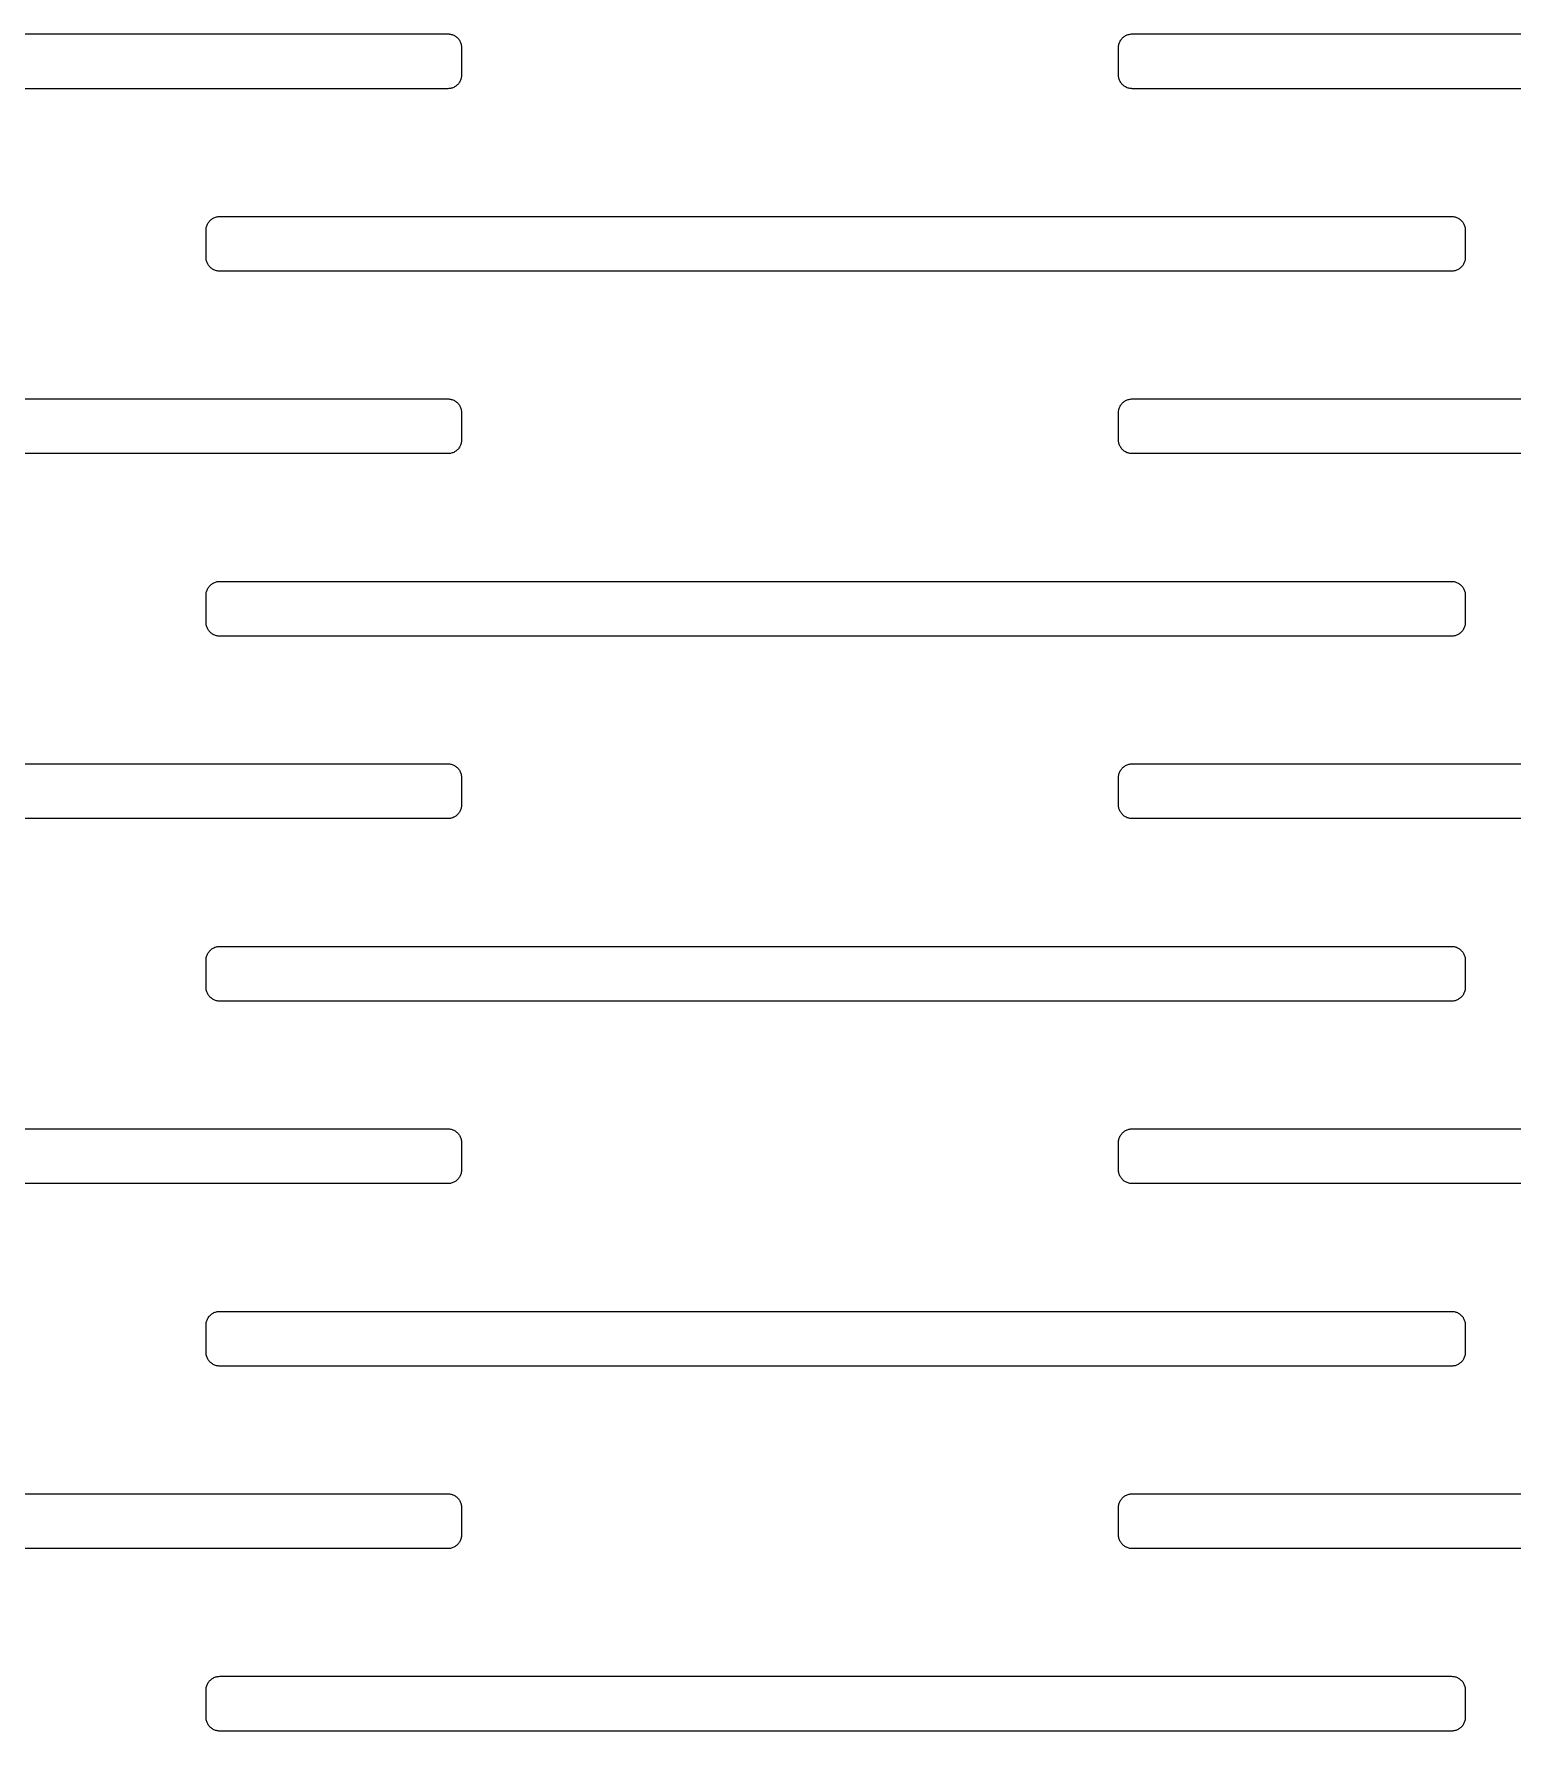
# Model space of a CAD drawing. Header units: metres. Extents: x -156 to 156, y -163 to 163.
# Drawn here: x -39.07 to -6.67, y -121.3 to -84.1 of the extents above; entities that cross this region are included whole.
import ezdxf

# ---------------------------------------------------------------- set-up
doc = ezdxf.new("R2010")
doc.units = ezdxf.units.M

msp = doc.modelspace()

# ---------------------------------------------------------------- linework, layer by layer
for p, q in [((-57, -84.1), (-30, -84.1)), ((-30, -84.1), (-29.9812, -84.1006)), ((-29.9812, -84.1006), (-29.9624, -84.1024)), ((-29.9624, -84.1024), (-29.9438, -84.1053)), ((-29.9438, -84.1053), (-29.9254, -84.1094)), ((-29.9254, -84.1094), (-29.9073, -84.1147)), ((-29.9073, -84.1147), (-29.8896, -84.1211)), ((-29.8896, -84.1211), (-29.8723, -84.1286)), ((-29.8723, -84.1286), (-29.8555, -84.1371)), ((-29.8555, -84.1371), (-29.8392, -84.1467)), ((-29.8392, -84.1467), (-29.8237, -84.1573)), ((-29.8237, -84.1573), (-29.8088, -84.1688)), ((-29.8088, -84.1688), (-29.7946, -84.1813)), ((-29.7946, -84.1813), (-29.7813, -84.1946)), ((-29.7813, -84.1946), (-29.7688, -84.2088)), ((-29.7688, -84.2088), (-29.7573, -84.2237)), ((-29.7573, -84.2237), (-29.7467, -84.2392)), ((-29.7467, -84.2392), (-29.7371, -84.2555)), ((-29.7371, -84.2555), (-29.7285, -84.2723)), ((-29.7285, -84.2723), (-29.7211, -84.2896)), ((-29.7211, -84.2896), (-29.7147, -84.3073)), ((-29.7147, -84.3073), (-29.7094, -84.3254)), ((-29.7094, -84.3254), (-29.7053, -84.3438)), ((-29.7053, -84.3438), (-29.7024, -84.3624)), ((-29.7024, -84.3624), (-29.7006, -84.3812)), ((-29.7006, -84.3812), (-29.7, -84.4)), ((-29.7, -84.4), (-29.7, -85)), ((-15.3, -84.4), (-15.2994, -84.3812)), ((-15.3, -85), (-15.3, -84.4)), ((-15.2994, -84.3812), (-15.2976, -84.3624)), ((-15.2976, -84.3624), (-15.2947, -84.3438)), ((-15.2947, -84.3438), (-15.2906, -84.3254)), ((-15.2906, -84.3254), (-15.2853, -84.3073)), ((-15.2853, -84.3073), (-15.2789, -84.2896)), ((-15.2789, -84.2896), (-15.2714, -84.2723)), ((-15.2714, -84.2723), (-15.2629, -84.2555)), ((-15.2629, -84.2555), (-15.2533, -84.2392)), ((-15.2533, -84.2392), (-15.2427, -84.2237)), ((-15.2427, -84.2237), (-15.2311, -84.2088)), ((-15.2311, -84.2088), (-15.2187, -84.1946)), ((-15.2187, -84.1946), (-15.2054, -84.1813)), ((-15.2054, -84.1813), (-15.1912, -84.1688)), ((-15.1912, -84.1688), (-15.1763, -84.1573)), ((-15.1763, -84.1573), (-15.1607, -84.1467)), ((-15.1607, -84.1467), (-15.1445, -84.1371)), ((-15.1445, -84.1371), (-15.1277, -84.1286)), ((-15.1277, -84.1286), (-15.1104, -84.1211)), ((-15.1104, -84.1211), (-15.0927, -84.1147)), ((-15.0927, -84.1147), (-15.0746, -84.1094)), ((-15.0746, -84.1094), (-15.0562, -84.1053)), ((-15.0562, -84.1053), (-15.0376, -84.1024)), ((-15.0376, -84.1024), (-15.0188, -84.1006)), ((-15.0188, -84.1006), (-15, -84.1)), ((-15, -84.1), (15, -84.1)), ((-29.7573, -85.1763), (-29.7688, -85.1912)), ((-29.7467, -85.1608), (-29.7573, -85.1763)), ((-29.7371, -85.1445), (-29.7467, -85.1608)), ((-29.7285, -85.1277), (-29.7371, -85.1445)), ((-29.7211, -85.1104), (-29.7285, -85.1277)), ((-29.7147, -85.0927), (-29.7211, -85.1104)), ((-29.7094, -85.0746), (-29.7147, -85.0927)), ((-29.7053, -85.0562), (-29.7094, -85.0746)), ((-29.7024, -85.0376), (-29.7053, -85.0562)), ((-29.7006, -85.0188), (-29.7024, -85.0376)), ((-29.7, -85), (-29.7006, -85.0188)), ((-15.2994, -85.0188), (-15.3, -85)), ((-15.2976, -85.0376), (-15.2994, -85.0188)), ((-15.2947, -85.0562), (-15.2976, -85.0376)), ((-15.2906, -85.0746), (-15.2947, -85.0562)), ((-15.2853, -85.0927), (-15.2906, -85.0746)), ((-15.2789, -85.1104), (-15.2853, -85.0927)), ((-15.2714, -85.1277), (-15.2789, -85.1104)), ((-15.2629, -85.1445), (-15.2714, -85.1277)), ((-15.2533, -85.1608), (-15.2629, -85.1445)), ((-15.2427, -85.1763), (-15.2533, -85.1608)), ((-15.2311, -85.1912), (-15.2427, -85.1763)), ((-30, -85.3), (-57, -85.3)), ((-29.9812, -85.2994), (-30, -85.3)), ((-29.9624, -85.2976), (-29.9812, -85.2994)), ((-29.9438, -85.2947), (-29.9624, -85.2976)), ((-29.9254, -85.2906), (-29.9438, -85.2947)), ((-29.9073, -85.2853), (-29.9254, -85.2906)), ((-29.8896, -85.2789), (-29.9073, -85.2853)), ((-29.8723, -85.2714), (-29.8896, -85.2789)), ((-29.8555, -85.2629), (-29.8723, -85.2714)), ((-29.8392, -85.2533), (-29.8555, -85.2629)), ((-29.8237, -85.2427), (-29.8392, -85.2533)), ((-29.8088, -85.2312), (-29.8237, -85.2427)), ((-29.7946, -85.2187), (-29.8088, -85.2312)), ((-29.7813, -85.2054), (-29.7946, -85.2187)), ((-29.7688, -85.1912), (-29.7813, -85.2054)), ((-15.2187, -85.2054), (-15.2311, -85.1912)), ((-15.2054, -85.2187), (-15.2187, -85.2054)), ((-15.1912, -85.2312), (-15.2054, -85.2187)), ((-15.1763, -85.2427), (-15.1912, -85.2312)), ((-15.1607, -85.2533), (-15.1763, -85.2427)), ((-15.1445, -85.2629), (-15.1607, -85.2533)), ((-15.1277, -85.2714), (-15.1445, -85.2629)), ((-15.1104, -85.2789), (-15.1277, -85.2714)), ((-15.0927, -85.2853), (-15.1104, -85.2789)), ((-15.0746, -85.2906), (-15.0927, -85.2853)), ((-15.0562, -85.2947), (-15.0746, -85.2906)), ((-15.0376, -85.2976), (-15.0562, -85.2947)), ((-15.0188, -85.2994), (-15.0376, -85.2976)), ((-15, -85.3), (-15.0188, -85.2994)), ((15, -85.3), (-15, -85.3)), ((-35.1912, -88.1688), (-35.1763, -88.1573)), ((-35.1763, -88.1573), (-35.1607, -88.1467)), ((-35.1607, -88.1467), (-35.1445, -88.1371)), ((-35.1445, -88.1371), (-35.1277, -88.1286)), ((-35.1277, -88.1286), (-35.1104, -88.1211)), ((-35.1104, -88.1211), (-35.0927, -88.1147)), ((-35.0927, -88.1147), (-35.0746, -88.1094)), ((-35.0746, -88.1094), (-35.0562, -88.1053)), ((-35.0562, -88.1053), (-35.0376, -88.1024)), ((-35.0376, -88.1024), (-35.0188, -88.1006)), ((-35.0188, -88.1006), (-35, -88.1)), ((-35, -88.1), (-8, -88.1)), ((-8, -88.1), (-7.98116, -88.1006)), ((-7.98116, -88.1006), (-7.96239, -88.1024)), ((-7.96239, -88.1024), (-7.94377, -88.1053)), ((-7.94377, -88.1053), (-7.92538, -88.1094)), ((-7.92538, -88.1094), (-7.90729, -88.1147)), ((-7.90729, -88.1147), (-7.88956, -88.1211)), ((-7.88956, -88.1211), (-7.87225, -88.1286)), ((-7.87225, -88.1286), (-7.85547, -88.1371)), ((-7.85547, -88.1371), (-7.83925, -88.1467)), ((-7.83925, -88.1467), (-7.82365, -88.1573)), ((-7.82365, -88.1573), (-7.80876, -88.1688)), ((-35.3, -88.4), (-35.2994, -88.3812)), ((-35.3, -89), (-35.3, -88.4)), ((-35.2994, -88.3812), (-35.2976, -88.3624)), ((-35.2976, -88.3624), (-35.2947, -88.3438)), ((-35.2947, -88.3438), (-35.2906, -88.3254)), ((-35.2906, -88.3254), (-35.2853, -88.3073)), ((-35.2853, -88.3073), (-35.2789, -88.2896)), ((-35.2789, -88.2896), (-35.2714, -88.2723)), ((-35.2714, -88.2723), (-35.2629, -88.2555)), ((-35.2629, -88.2555), (-35.2533, -88.2392)), ((-35.2533, -88.2392), (-35.2427, -88.2237)), ((-35.2427, -88.2237), (-35.2312, -88.2088)), ((-35.2312, -88.2088), (-35.2187, -88.1946)), ((-35.2187, -88.1946), (-35.2054, -88.1813)), ((-35.2054, -88.1813), (-35.1912, -88.1688)), ((-7.80876, -88.1688), (-7.79463, -88.1813)), ((-7.79463, -88.1813), (-7.7813, -88.1946)), ((-7.7813, -88.1946), (-7.76884, -88.2088)), ((-7.76884, -88.2088), (-7.75729, -88.2237)), ((-7.75729, -88.2237), (-7.74669, -88.2392)), ((-7.74669, -88.2392), (-7.73711, -88.2555)), ((-7.73711, -88.2555), (-7.72855, -88.2723)), ((-7.72855, -88.2723), (-7.72105, -88.2896)), ((-7.72105, -88.2896), (-7.71468, -88.3073)), ((-7.71468, -88.3073), (-7.70941, -88.3254)), ((-7.70941, -88.3254), (-7.70531, -88.3438)), ((-7.70531, -88.3438), (-7.70236, -88.3624)), ((-7.70236, -88.3624), (-7.70059, -88.3812)), ((-7.70059, -88.3812), (-7.7, -88.4)), ((-7.7, -88.4), (-7.7, -89)), ((-35.2994, -89.0188), (-35.3, -89)), ((-35.2976, -89.0376), (-35.2994, -89.0188)), ((-35.2947, -89.0562), (-35.2976, -89.0376)), ((-35.2906, -89.0746), (-35.2947, -89.0562)), ((-35.2853, -89.0927), (-35.2906, -89.0746)), ((-35.2789, -89.1104), (-35.2853, -89.0927)), ((-35.2714, -89.1277), (-35.2789, -89.1104)), ((-35.2629, -89.1445), (-35.2714, -89.1277)), ((-35.2533, -89.1608), (-35.2629, -89.1445)), ((-35.2427, -89.1763), (-35.2533, -89.1608)), ((-35.2312, -89.1912), (-35.2427, -89.1763)), ((-35.2187, -89.2054), (-35.2312, -89.1912)), ((-35.2054, -89.2187), (-35.2187, -89.2054)), ((-35.1912, -89.2312), (-35.2054, -89.2187)), ((-35.1763, -89.2427), (-35.1912, -89.2312)), ((-35.1607, -89.2533), (-35.1763, -89.2427)), ((-35.1445, -89.2629), (-35.1607, -89.2533)), ((-35.1277, -89.2714), (-35.1445, -89.2629)), ((-35.1104, -89.2789), (-35.1277, -89.2714)), ((-35.0927, -89.2853), (-35.1104, -89.2789)), ((-7.88956, -89.2789), (-7.90729, -89.2853)), ((-7.87225, -89.2714), (-7.88956, -89.2789)), ((-7.85547, -89.2629), (-7.87225, -89.2714)), ((-7.83925, -89.2533), (-7.85547, -89.2629)), ((-7.82365, -89.2427), (-7.83925, -89.2533)), ((-7.80876, -89.2312), (-7.82365, -89.2427)), ((-7.79463, -89.2187), (-7.80876, -89.2312)), ((-7.7813, -89.2054), (-7.79463, -89.2187)), ((-7.76884, -89.1912), (-7.7813, -89.2054)), ((-7.75729, -89.1763), (-7.76884, -89.1912)), ((-7.74669, -89.1608), (-7.75729, -89.1763)), ((-7.73711, -89.1445), (-7.74669, -89.1608)), ((-7.72855, -89.1277), (-7.73711, -89.1445)), ((-7.72105, -89.1104), (-7.72855, -89.1277)), ((-7.71468, -89.0927), (-7.72105, -89.1104)), ((-7.70941, -89.0746), (-7.71468, -89.0927)), ((-7.70531, -89.0562), (-7.70941, -89.0746)), ((-7.70236, -89.0376), (-7.70531, -89.0562)), ((-7.70059, -89.0188), (-7.70236, -89.0376)), ((-7.7, -89), (-7.70059, -89.0188)), ((-35.0746, -89.2906), (-35.0927, -89.2853)), ((-35.0562, -89.2947), (-35.0746, -89.2906)), ((-35.0376, -89.2976), (-35.0562, -89.2947)), ((-35.0188, -89.2994), (-35.0376, -89.2976)), ((-35, -89.3), (-35.0188, -89.2994)), ((-8, -89.3), (-35, -89.3)), ((-7.98116, -89.2994), (-8, -89.3)), ((-7.96239, -89.2976), (-7.98116, -89.2994)), ((-7.94377, -89.2947), (-7.96239, -89.2976)), ((-7.92538, -89.2906), (-7.94377, -89.2947)), ((-7.90729, -89.2853), (-7.92538, -89.2906)), ((-57, -92.1), (-30, -92.1)), ((-30, -92.1), (-29.9812, -92.1006)), ((-29.9812, -92.1006), (-29.9624, -92.1024)), ((-29.9624, -92.1024), (-29.9438, -92.1053)), ((-29.9438, -92.1053), (-29.9254, -92.1094)), ((-29.9254, -92.1094), (-29.9073, -92.1147)), ((-29.9073, -92.1147), (-29.8896, -92.1211)), ((-29.8896, -92.1211), (-29.8723, -92.1286)), ((-29.8723, -92.1286), (-29.8555, -92.1371)), ((-29.8555, -92.1371), (-29.8392, -92.1467)), ((-29.8392, -92.1467), (-29.8237, -92.1573)), ((-29.8237, -92.1573), (-29.8088, -92.1688)), ((-29.8088, -92.1688), (-29.7946, -92.1813)), ((-29.7946, -92.1813), (-29.7813, -92.1946)), ((-29.7813, -92.1946), (-29.7688, -92.2088)), ((-29.7688, -92.2088), (-29.7573, -92.2237)), ((-29.7573, -92.2237), (-29.7467, -92.2392)), ((-29.7467, -92.2392), (-29.7371, -92.2555)), ((-29.7371, -92.2555), (-29.7285, -92.2723)), ((-15.2714, -92.2723), (-15.2629, -92.2555)), ((-15.2629, -92.2555), (-15.2533, -92.2392)), ((-15.2533, -92.2392), (-15.2427, -92.2237)), ((-15.2427, -92.2237), (-15.2311, -92.2088)), ((-15.2311, -92.2088), (-15.2187, -92.1946)), ((-15.2187, -92.1946), (-15.2054, -92.1813)), ((-15.2054, -92.1813), (-15.1912, -92.1688)), ((-15.1912, -92.1688), (-15.1763, -92.1573)), ((-15.1763, -92.1573), (-15.1607, -92.1467)), ((-15.1607, -92.1467), (-15.1445, -92.1371)), ((-15.1445, -92.1371), (-15.1277, -92.1286)), ((-15.1277, -92.1286), (-15.1104, -92.1211)), ((-15.1104, -92.1211), (-15.0927, -92.1147)), ((-15.0927, -92.1147), (-15.0746, -92.1094)), ((-15.0746, -92.1094), (-15.0562, -92.1053)), ((-15.0562, -92.1053), (-15.0376, -92.1024)), ((-15.0376, -92.1024), (-15.0188, -92.1006)), ((-15.0188, -92.1006), (-15, -92.1)), ((-15, -92.1), (15, -92.1)), ((-29.7285, -92.2723), (-29.7211, -92.2896)), ((-29.7211, -92.2896), (-29.7147, -92.3073)), ((-29.7147, -92.3073), (-29.7094, -92.3254)), ((-29.7094, -92.3254), (-29.7053, -92.3438)), ((-29.7053, -92.3438), (-29.7024, -92.3624)), ((-29.7024, -92.3624), (-29.7006, -92.3812)), ((-29.7006, -92.3812), (-29.7, -92.4)), ((-29.7, -92.4), (-29.7, -93)), ((-15.3, -92.4), (-15.2994, -92.3812)), ((-15.3, -93), (-15.3, -92.4)), ((-15.2994, -92.3812), (-15.2976, -92.3624)), ((-15.2976, -92.3624), (-15.2947, -92.3438)), ((-15.2947, -92.3438), (-15.2906, -92.3254)), ((-15.2906, -92.3254), (-15.2853, -92.3073)), ((-15.2853, -92.3073), (-15.2789, -92.2896)), ((-15.2789, -92.2896), (-15.2714, -92.2723)), ((-29.7, -93), (-29.7006, -93.0188)), ((-15.2994, -93.0188), (-15.3, -93)), ((-30, -93.3), (-57, -93.3)), ((-29.9812, -93.2994), (-30, -93.3)), ((-29.9624, -93.2976), (-29.9812, -93.2994)), ((-29.9438, -93.2947), (-29.9624, -93.2976)), ((-29.9254, -93.2906), (-29.9438, -93.2947)), ((-29.9073, -93.2853), (-29.9254, -93.2906)), ((-29.8896, -93.2789), (-29.9073, -93.2853)), ((-29.8723, -93.2714), (-29.8896, -93.2789)), ((-29.8555, -93.2629), (-29.8723, -93.2714)), ((-29.8392, -93.2533), (-29.8555, -93.2629)), ((-29.8237, -93.2427), (-29.8392, -93.2533)), ((-29.8088, -93.2312), (-29.8237, -93.2427)), ((-29.7946, -93.2187), (-29.8088, -93.2312)), ((-29.7813, -93.2054), (-29.7946, -93.2187)), ((-29.7688, -93.1912), (-29.7813, -93.2054)), ((-29.7573, -93.1763), (-29.7688, -93.1912)), ((-29.7467, -93.1608), (-29.7573, -93.1763)), ((-29.7371, -93.1445), (-29.7467, -93.1608)), ((-29.7285, -93.1277), (-29.7371, -93.1445)), ((-29.7211, -93.1104), (-29.7285, -93.1277)), ((-29.7147, -93.0927), (-29.7211, -93.1104)), ((-29.7094, -93.0746), (-29.7147, -93.0927)), ((-29.7053, -93.0562), (-29.7094, -93.0746)), ((-29.7024, -93.0376), (-29.7053, -93.0562)), ((-29.7006, -93.0188), (-29.7024, -93.0376)), ((-15.2976, -93.0376), (-15.2994, -93.0188)), ((-15.2947, -93.0562), (-15.2976, -93.0376)), ((-15.2906, -93.0746), (-15.2947, -93.0562)), ((-15.2853, -93.0927), (-15.2906, -93.0746)), ((-15.2789, -93.1104), (-15.2853, -93.0927)), ((-15.2714, -93.1277), (-15.2789, -93.1104)), ((-15.2629, -93.1445), (-15.2714, -93.1277)), ((-15.2533, -93.1608), (-15.2629, -93.1445)), ((-15.2427, -93.1763), (-15.2533, -93.1608)), ((-15.2311, -93.1912), (-15.2427, -93.1763)), ((-15.2187, -93.2054), (-15.2311, -93.1912)), ((-15.2054, -93.2187), (-15.2187, -93.2054)), ((-15.1912, -93.2312), (-15.2054, -93.2187)), ((-15.1763, -93.2427), (-15.1912, -93.2312)), ((-15.1607, -93.2533), (-15.1763, -93.2427)), ((-15.1445, -93.2629), (-15.1607, -93.2533)), ((-15.1277, -93.2714), (-15.1445, -93.2629)), ((-15.1104, -93.2789), (-15.1277, -93.2714)), ((-15.0927, -93.2853), (-15.1104, -93.2789)), ((-15.0746, -93.2906), (-15.0927, -93.2853)), ((-15.0562, -93.2947), (-15.0746, -93.2906)), ((-15.0376, -93.2976), (-15.0562, -93.2947)), ((-15.0188, -93.2994), (-15.0376, -93.2976)), ((-15, -93.3), (-15.0188, -93.2994)), ((15, -93.3), (-15, -93.3)), ((-35.2976, -96.3624), (-35.2947, -96.3438)), ((-35.2947, -96.3438), (-35.2906, -96.3254)), ((-35.2906, -96.3254), (-35.2853, -96.3073)), ((-35.2853, -96.3073), (-35.2789, -96.2896)), ((-35.2789, -96.2896), (-35.2714, -96.2723)), ((-35.2714, -96.2723), (-35.2629, -96.2555)), ((-35.2629, -96.2555), (-35.2533, -96.2392)), ((-35.2533, -96.2392), (-35.2427, -96.2237)), ((-35.2427, -96.2237), (-35.2312, -96.2088)), ((-35.2312, -96.2088), (-35.2187, -96.1946)), ((-35.2187, -96.1946), (-35.2054, -96.1813)), ((-35.2054, -96.1813), (-35.1912, -96.1688)), ((-35.1912, -96.1688), (-35.1763, -96.1573)), ((-35.1763, -96.1573), (-35.1607, -96.1467)), ((-35.1607, -96.1467), (-35.1445, -96.1371)), ((-35.1445, -96.1371), (-35.1277, -96.1286)), ((-35.1277, -96.1286), (-35.1104, -96.1211)), ((-35.1104, -96.1211), (-35.0927, -96.1147)), ((-35.0927, -96.1147), (-35.0746, -96.1094)), ((-35.0746, -96.1094), (-35.0562, -96.1053)), ((-35.0562, -96.1053), (-35.0376, -96.1024)), ((-35.0376, -96.1024), (-35.0188, -96.1006)), ((-35.0188, -96.1006), (-35, -96.1)), ((-35, -96.1), (-8, -96.1)), ((-8, -96.1), (-7.98116, -96.1006)), ((-7.98116, -96.1006), (-7.96239, -96.1024)), ((-7.96239, -96.1024), (-7.94377, -96.1053)), ((-7.94377, -96.1053), (-7.92538, -96.1094)), ((-7.92538, -96.1094), (-7.90729, -96.1147)), ((-7.90729, -96.1147), (-7.88956, -96.1211)), ((-7.88956, -96.1211), (-7.87225, -96.1286)), ((-7.87225, -96.1286), (-7.85547, -96.1371)), ((-7.85547, -96.1371), (-7.83925, -96.1467)), ((-7.83925, -96.1467), (-7.82365, -96.1573)), ((-7.82365, -96.1573), (-7.80876, -96.1688)), ((-7.80876, -96.1688), (-7.79463, -96.1813)), ((-7.79463, -96.1813), (-7.7813, -96.1946)), ((-7.7813, -96.1946), (-7.76884, -96.2088)), ((-7.76884, -96.2088), (-7.75729, -96.2237)), ((-7.75729, -96.2237), (-7.74669, -96.2392)), ((-7.74669, -96.2392), (-7.73711, -96.2555)), ((-7.73711, -96.2555), (-7.72855, -96.2723)), ((-7.72855, -96.2723), (-7.72105, -96.2896)), ((-7.72105, -96.2896), (-7.71468, -96.3073)), ((-7.71468, -96.3073), (-7.70941, -96.3254)), ((-7.70941, -96.3254), (-7.70531, -96.3438)), ((-7.70531, -96.3438), (-7.70236, -96.3624)), ((-35.3, -96.4), (-35.2994, -96.3812)), ((-35.3, -97), (-35.3, -96.4)), ((-35.2994, -96.3812), (-35.2976, -96.3624)), ((-7.70236, -96.3624), (-7.70059, -96.3812)), ((-7.70059, -96.3812), (-7.7, -96.4)), ((-7.7, -96.4), (-7.7, -97)), ((-35.2994, -97.0188), (-35.3, -97)), ((-35.2976, -97.0376), (-35.2994, -97.0188)), ((-35.2947, -97.0562), (-35.2976, -97.0376)), ((-35.2906, -97.0746), (-35.2947, -97.0562)), ((-35.2853, -97.0927), (-35.2906, -97.0746)), ((-7.70941, -97.0746), (-7.71468, -97.0927)), ((-7.70531, -97.0562), (-7.70941, -97.0746)), ((-7.70236, -97.0376), (-7.70531, -97.0562)), ((-7.70059, -97.0188), (-7.70236, -97.0376)), ((-7.7, -97), (-7.70059, -97.0188)), ((-35.2789, -97.1104), (-35.2853, -97.0927)), ((-35.2714, -97.1277), (-35.2789, -97.1104)), ((-35.2629, -97.1445), (-35.2714, -97.1277)), ((-35.2533, -97.1608), (-35.2629, -97.1445)), ((-35.2427, -97.1763), (-35.2533, -97.1608)), ((-35.2312, -97.1912), (-35.2427, -97.1763)), ((-35.2187, -97.2054), (-35.2312, -97.1912)), ((-35.2054, -97.2187), (-35.2187, -97.2054)), ((-35.1912, -97.2312), (-35.2054, -97.2187)), ((-35.1763, -97.2427), (-35.1912, -97.2312)), ((-35.1607, -97.2533), (-35.1763, -97.2427)), ((-35.1445, -97.2629), (-35.1607, -97.2533)), ((-35.1277, -97.2714), (-35.1445, -97.2629)), ((-35.1104, -97.2789), (-35.1277, -97.2714)), ((-35.0927, -97.2853), (-35.1104, -97.2789)), ((-35.0746, -97.2906), (-35.0927, -97.2853)), ((-35.0562, -97.2947), (-35.0746, -97.2906)), ((-35.0376, -97.2976), (-35.0562, -97.2947)), ((-35.0188, -97.2994), (-35.0376, -97.2976)), ((-35, -97.3), (-35.0188, -97.2994)), ((-8, -97.3), (-35, -97.3)), ((-7.98116, -97.2994), (-8, -97.3)), ((-7.96239, -97.2976), (-7.98116, -97.2994)), ((-7.94377, -97.2947), (-7.96239, -97.2976)), ((-7.92538, -97.2906), (-7.94377, -97.2947)), ((-7.90729, -97.2853), (-7.92538, -97.2906)), ((-7.88956, -97.2789), (-7.90729, -97.2853)), ((-7.87225, -97.2714), (-7.88956, -97.2789)), ((-7.85547, -97.2629), (-7.87225, -97.2714)), ((-7.83925, -97.2533), (-7.85547, -97.2629)), ((-7.82365, -97.2427), (-7.83925, -97.2533)), ((-7.80876, -97.2312), (-7.82365, -97.2427)), ((-7.79463, -97.2187), (-7.80876, -97.2312)), ((-7.7813, -97.2054), (-7.79463, -97.2187)), ((-7.76884, -97.1912), (-7.7813, -97.2054)), ((-7.75729, -97.1763), (-7.76884, -97.1912)), ((-7.74669, -97.1608), (-7.75729, -97.1763)), ((-7.73711, -97.1445), (-7.74669, -97.1608)), ((-7.72855, -97.1277), (-7.73711, -97.1445)), ((-7.72105, -97.1104), (-7.72855, -97.1277)), ((-7.71468, -97.0927), (-7.72105, -97.1104)), ((-57, -100.1), (-30, -100.1)), ((-30, -100.1), (-29.9812, -100.101)), ((-29.9812, -100.101), (-29.9624, -100.102)), ((-29.9624, -100.102), (-29.9438, -100.105)), ((-29.9438, -100.105), (-29.9254, -100.109)), ((-29.9254, -100.109), (-29.9073, -100.115)), ((-29.9073, -100.115), (-29.8896, -100.121)), ((-29.8896, -100.121), (-29.8723, -100.129)), ((-29.8723, -100.129), (-29.8555, -100.137)), ((-29.8555, -100.137), (-29.8392, -100.147)), ((-29.8392, -100.147), (-29.8237, -100.157)), ((-29.8237, -100.157), (-29.8088, -100.169)), ((-29.8088, -100.169), (-29.7946, -100.181)), ((-29.7946, -100.181), (-29.7813, -100.195)), ((-29.7813, -100.195), (-29.7688, -100.209)), ((-29.7688, -100.209), (-29.7573, -100.224)), ((-29.7573, -100.224), (-29.7467, -100.239)), ((-29.7467, -100.239), (-29.7371, -100.255)), ((-29.7371, -100.255), (-29.7285, -100.272)), ((-29.7285, -100.272), (-29.7211, -100.29)), ((-29.7211, -100.29), (-29.7147, -100.307)), ((-29.7147, -100.307), (-29.7094, -100.325)), ((-29.7094, -100.325), (-29.7053, -100.344)), ((-29.7053, -100.344), (-29.7024, -100.362)), ((-29.7024, -100.362), (-29.7006, -100.381)), ((-29.7006, -100.381), (-29.7, -100.4)), ((-29.7, -100.4), (-29.7, -101)), ((-15.3, -100.4), (-15.2994, -100.381)), ((-15.3, -101), (-15.3, -100.4)), ((-15.2994, -100.381), (-15.2976, -100.362)), ((-15.2976, -100.362), (-15.2947, -100.344)), ((-15.2947, -100.344), (-15.2906, -100.325)), ((-15.2906, -100.325), (-15.2853, -100.307)), ((-15.2853, -100.307), (-15.2789, -100.29)), ((-15.2789, -100.29), (-15.2714, -100.272)), ((-15.2714, -100.272), (-15.2629, -100.255)), ((-15.2629, -100.255), (-15.2533, -100.239)), ((-15.2533, -100.239), (-15.2427, -100.224)), ((-15.2427, -100.224), (-15.2311, -100.209)), ((-15.2311, -100.209), (-15.2187, -100.195)), ((-15.2187, -100.195), (-15.2054, -100.181)), ((-15.2054, -100.181), (-15.1912, -100.169)), ((-15.1912, -100.169), (-15.1763, -100.157)), ((-15.1763, -100.157), (-15.1607, -100.147)), ((-15.1607, -100.147), (-15.1445, -100.137)), ((-15.1445, -100.137), (-15.1277, -100.129)), ((-15.1277, -100.129), (-15.1104, -100.121)), ((-15.1104, -100.121), (-15.0927, -100.115)), ((-15.0927, -100.115), (-15.0746, -100.109)), ((-15.0746, -100.109), (-15.0562, -100.105)), ((-15.0562, -100.105), (-15.0376, -100.102)), ((-15.0376, -100.102), (-15.0188, -100.101)), ((-15.0188, -100.101), (-15, -100.1)), ((-15, -100.1), (15, -100.1)), ((-29.7573, -101.176), (-29.7688, -101.191)), ((-29.7467, -101.161), (-29.7573, -101.176)), ((-29.7371, -101.145), (-29.7467, -101.161)), ((-29.7285, -101.128), (-29.7371, -101.145)), ((-29.7211, -101.11), (-29.7285, -101.128)), ((-29.7147, -101.093), (-29.7211, -101.11)), ((-29.7094, -101.075), (-29.7147, -101.093)), ((-29.7053, -101.056), (-29.7094, -101.075)), ((-29.7024, -101.038), (-29.7053, -101.056)), ((-29.7006, -101.019), (-29.7024, -101.038)), ((-29.7, -101), (-29.7006, -101.019)), ((-15.2994, -101.019), (-15.3, -101)), ((-15.2976, -101.038), (-15.2994, -101.019)), ((-15.2947, -101.056), (-15.2976, -101.038)), ((-15.2906, -101.075), (-15.2947, -101.056)), ((-15.2853, -101.093), (-15.2906, -101.075)), ((-15.2789, -101.11), (-15.2853, -101.093)), ((-15.2714, -101.128), (-15.2789, -101.11)), ((-15.2629, -101.145), (-15.2714, -101.128)), ((-15.2533, -101.161), (-15.2629, -101.145)), ((-15.2427, -101.176), (-15.2533, -101.161)), ((-15.2311, -101.191), (-15.2427, -101.176)), ((-30, -101.3), (-57, -101.3)), ((-29.9812, -101.299), (-30, -101.3)), ((-29.9624, -101.298), (-29.9812, -101.299)), ((-29.9438, -101.295), (-29.9624, -101.298)), ((-29.9254, -101.291), (-29.9438, -101.295)), ((-29.9073, -101.285), (-29.9254, -101.291)), ((-29.8896, -101.279), (-29.9073, -101.285)), ((-29.8723, -101.271), (-29.8896, -101.279)), ((-29.8555, -101.263), (-29.8723, -101.271)), ((-29.8392, -101.253), (-29.8555, -101.263)), ((-29.8237, -101.243), (-29.8392, -101.253)), ((-29.8088, -101.231), (-29.8237, -101.243)), ((-29.7946, -101.219), (-29.8088, -101.231)), ((-29.7813, -101.205), (-29.7946, -101.219)), ((-29.7688, -101.191), (-29.7813, -101.205)), ((-15.2187, -101.205), (-15.2311, -101.191)), ((-15.2054, -101.219), (-15.2187, -101.205)), ((-15.1912, -101.231), (-15.2054, -101.219)), ((-15.1763, -101.243), (-15.1912, -101.231)), ((-15.1607, -101.253), (-15.1763, -101.243)), ((-15.1445, -101.263), (-15.1607, -101.253)), ((-15.1277, -101.271), (-15.1445, -101.263)), ((-15.1104, -101.279), (-15.1277, -101.271)), ((-15.0927, -101.285), (-15.1104, -101.279)), ((-15.0746, -101.291), (-15.0927, -101.285)), ((-15.0562, -101.295), (-15.0746, -101.291)), ((-15.0376, -101.298), (-15.0562, -101.295)), ((-15.0188, -101.299), (-15.0376, -101.298)), ((-15, -101.3), (-15.0188, -101.299)), ((15, -101.3), (-15, -101.3)), ((-35.1912, -104.169), (-35.1763, -104.157)), ((-35.1763, -104.157), (-35.1607, -104.147)), ((-35.1607, -104.147), (-35.1445, -104.137)), ((-35.1445, -104.137), (-35.1277, -104.129)), ((-35.1277, -104.129), (-35.1104, -104.121)), ((-35.1104, -104.121), (-35.0927, -104.115)), ((-35.0927, -104.115), (-35.0746, -104.109)), ((-35.0746, -104.109), (-35.0562, -104.105)), ((-35.0562, -104.105), (-35.0376, -104.102)), ((-35.0376, -104.102), (-35.0188, -104.101)), ((-35.0188, -104.101), (-35, -104.1)), ((-35, -104.1), (-8, -104.1)), ((-8, -104.1), (-7.98116, -104.101)), ((-7.98116, -104.101), (-7.96239, -104.102)), ((-7.96239, -104.102), (-7.94377, -104.105)), ((-7.94377, -104.105), (-7.92538, -104.109)), ((-7.92538, -104.109), (-7.90729, -104.115)), ((-7.90729, -104.115), (-7.88956, -104.121)), ((-7.88956, -104.121), (-7.87225, -104.129)), ((-7.87225, -104.129), (-7.85547, -104.137)), ((-7.85547, -104.137), (-7.83925, -104.147)), ((-7.83925, -104.147), (-7.82365, -104.157)), ((-7.82365, -104.157), (-7.80876, -104.169)), ((-35.3, -104.4), (-35.2994, -104.381)), ((-35.3, -105), (-35.3, -104.4)), ((-35.2994, -104.381), (-35.2976, -104.362)), ((-35.2976, -104.362), (-35.2947, -104.344)), ((-35.2947, -104.344), (-35.2906, -104.325)), ((-35.2906, -104.325), (-35.2853, -104.307)), ((-35.2853, -104.307), (-35.2789, -104.29)), ((-35.2789, -104.29), (-35.2714, -104.272)), ((-35.2714, -104.272), (-35.2629, -104.255)), ((-35.2629, -104.255), (-35.2533, -104.239)), ((-35.2533, -104.239), (-35.2427, -104.224)), ((-35.2427, -104.224), (-35.2312, -104.209)), ((-35.2312, -104.209), (-35.2187, -104.195)), ((-35.2187, -104.195), (-35.2054, -104.181)), ((-35.2054, -104.181), (-35.1912, -104.169)), ((-7.80876, -104.169), (-7.79463, -104.181)), ((-7.79463, -104.181), (-7.7813, -104.195)), ((-7.7813, -104.195), (-7.76884, -104.209)), ((-7.76884, -104.209), (-7.75729, -104.224)), ((-7.75729, -104.224), (-7.74669, -104.239)), ((-7.74669, -104.239), (-7.73711, -104.255)), ((-7.73711, -104.255), (-7.72855, -104.272)), ((-7.72855, -104.272), (-7.72105, -104.29)), ((-7.72105, -104.29), (-7.71468, -104.307)), ((-7.71468, -104.307), (-7.70941, -104.325)), ((-7.70941, -104.325), (-7.70531, -104.344)), ((-7.70531, -104.344), (-7.70236, -104.362)), ((-7.70236, -104.362), (-7.70059, -104.381)), ((-7.70059, -104.381), (-7.7, -104.4)), ((-7.7, -104.4), (-7.7, -105)), ((-35.2994, -105.019), (-35.3, -105)), ((-35.2976, -105.038), (-35.2994, -105.019)), ((-35.2947, -105.056), (-35.2976, -105.038)), ((-35.2906, -105.075), (-35.2947, -105.056)), ((-35.2853, -105.093), (-35.2906, -105.075)), ((-35.2789, -105.11), (-35.2853, -105.093)), ((-35.2714, -105.128), (-35.2789, -105.11)), ((-35.2629, -105.145), (-35.2714, -105.128)), ((-35.2533, -105.161), (-35.2629, -105.145)), ((-35.2427, -105.176), (-35.2533, -105.161)), ((-35.2312, -105.191), (-35.2427, -105.176)), ((-35.2187, -105.205), (-35.2312, -105.191)), ((-35.2054, -105.219), (-35.2187, -105.205)), ((-35.1912, -105.231), (-35.2054, -105.219)), ((-35.1763, -105.243), (-35.1912, -105.231)), ((-35.1607, -105.253), (-35.1763, -105.243)), ((-35.1445, -105.263), (-35.1607, -105.253)), ((-35.1277, -105.271), (-35.1445, -105.263)), ((-35.1104, -105.279), (-35.1277, -105.271)), ((-7.87225, -105.271), (-7.88956, -105.279)), ((-7.85547, -105.263), (-7.87225, -105.271)), ((-7.83925, -105.253), (-7.85547, -105.263)), ((-7.82365, -105.243), (-7.83925, -105.253)), ((-7.80876, -105.231), (-7.82365, -105.243)), ((-7.79463, -105.219), (-7.80876, -105.231)), ((-7.7813, -105.205), (-7.79463, -105.219)), ((-7.76884, -105.191), (-7.7813, -105.205)), ((-7.75729, -105.176), (-7.76884, -105.191)), ((-7.74669, -105.161), (-7.75729, -105.176)), ((-7.73711, -105.145), (-7.74669, -105.161)), ((-7.72855, -105.128), (-7.73711, -105.145)), ((-7.72105, -105.11), (-7.72855, -105.128)), ((-7.71468, -105.093), (-7.72105, -105.11)), ((-7.70941, -105.075), (-7.71468, -105.093)), ((-7.70531, -105.056), (-7.70941, -105.075)), ((-7.70236, -105.038), (-7.70531, -105.056)), ((-7.70059, -105.019), (-7.70236, -105.038)), ((-7.7, -105), (-7.70059, -105.019)), ((-35.0927, -105.285), (-35.1104, -105.279)), ((-35.0746, -105.291), (-35.0927, -105.285)), ((-35.0562, -105.295), (-35.0746, -105.291)), ((-35.0376, -105.298), (-35.0562, -105.295)), ((-35.0188, -105.299), (-35.0376, -105.298)), ((-35, -105.3), (-35.0188, -105.299)), ((-8, -105.3), (-35, -105.3)), ((-7.98116, -105.299), (-8, -105.3)), ((-7.96239, -105.298), (-7.98116, -105.299)), ((-7.94377, -105.295), (-7.96239, -105.298)), ((-7.92538, -105.291), (-7.94377, -105.295)), ((-7.90729, -105.285), (-7.92538, -105.291)), ((-7.88956, -105.279), (-7.90729, -105.285)), ((-57, -108.1), (-30, -108.1)), ((-30, -108.1), (-29.9812, -108.101)), ((-29.9812, -108.101), (-29.9624, -108.102)), ((-29.9624, -108.102), (-29.9438, -108.105)), ((-29.9438, -108.105), (-29.9254, -108.109)), ((-29.9254, -108.109), (-29.9073, -108.115)), ((-29.9073, -108.115), (-29.8896, -108.121)), ((-29.8896, -108.121), (-29.8723, -108.129)), ((-29.8723, -108.129), (-29.8555, -108.137)), ((-29.8555, -108.137), (-29.8392, -108.147)), ((-29.8392, -108.147), (-29.8237, -108.157)), ((-29.8237, -108.157), (-29.8088, -108.169)), ((-29.8088, -108.169), (-29.7946, -108.181)), ((-29.7946, -108.181), (-29.7813, -108.195)), ((-29.7813, -108.195), (-29.7688, -108.209)), ((-29.7688, -108.209), (-29.7573, -108.224)), ((-29.7573, -108.224), (-29.7467, -108.239)), ((-29.7467, -108.239), (-29.7371, -108.255)), ((-15.2629, -108.255), (-15.2533, -108.239)), ((-15.2533, -108.239), (-15.2427, -108.224)), ((-15.2427, -108.224), (-15.2311, -108.209)), ((-15.2311, -108.209), (-15.2187, -108.195)), ((-15.2187, -108.195), (-15.2054, -108.181)), ((-15.2054, -108.181), (-15.1912, -108.169)), ((-15.1912, -108.169), (-15.1763, -108.157)), ((-15.1763, -108.157), (-15.1607, -108.147)), ((-15.1607, -108.147), (-15.1445, -108.137)), ((-15.1445, -108.137), (-15.1277, -108.129)), ((-15.1277, -108.129), (-15.1104, -108.121)), ((-15.1104, -108.121), (-15.0927, -108.115)), ((-15.0927, -108.115), (-15.0746, -108.109)), ((-15.0746, -108.109), (-15.0562, -108.105)), ((-15.0562, -108.105), (-15.0376, -108.102)), ((-15.0376, -108.102), (-15.0188, -108.101)), ((-15.0188, -108.101), (-15, -108.1)), ((-15, -108.1), (15, -108.1)), ((-29.7371, -108.255), (-29.7285, -108.272)), ((-29.7285, -108.272), (-29.7211, -108.29)), ((-29.7211, -108.29), (-29.7147, -108.307)), ((-29.7147, -108.307), (-29.7094, -108.325)), ((-29.7094, -108.325), (-29.7053, -108.344)), ((-29.7053, -108.344), (-29.7024, -108.362)), ((-29.7024, -108.362), (-29.7006, -108.381)), ((-29.7006, -108.381), (-29.7, -108.4)), ((-29.7, -108.4), (-29.7, -109)), ((-15.3, -108.4), (-15.2994, -108.381)), ((-15.3, -109), (-15.3, -108.4)), ((-15.2994, -108.381), (-15.2976, -108.362)), ((-15.2976, -108.362), (-15.2947, -108.344)), ((-15.2947, -108.344), (-15.2906, -108.325)), ((-15.2906, -108.325), (-15.2853, -108.307)), ((-15.2853, -108.307), (-15.2789, -108.29)), ((-15.2789, -108.29), (-15.2714, -108.272)), ((-15.2714, -108.272), (-15.2629, -108.255)), ((-30, -109.3), (-57, -109.3)), ((-29.9812, -109.299), (-30, -109.3)), ((-29.9624, -109.298), (-29.9812, -109.299)), ((-29.9438, -109.295), (-29.9624, -109.298)), ((-29.9254, -109.291), (-29.9438, -109.295)), ((-29.9073, -109.285), (-29.9254, -109.291)), ((-29.8896, -109.279), (-29.9073, -109.285)), ((-29.8723, -109.271), (-29.8896, -109.279)), ((-29.8555, -109.263), (-29.8723, -109.271)), ((-29.8392, -109.253), (-29.8555, -109.263)), ((-29.8237, -109.243), (-29.8392, -109.253)), ((-29.8088, -109.231), (-29.8237, -109.243)), ((-29.7946, -109.219), (-29.8088, -109.231)), ((-29.7813, -109.205), (-29.7946, -109.219)), ((-29.7688, -109.191), (-29.7813, -109.205)), ((-29.7573, -109.176), (-29.7688, -109.191)), ((-29.7467, -109.161), (-29.7573, -109.176)), ((-29.7371, -109.145), (-29.7467, -109.161)), ((-29.7285, -109.128), (-29.7371, -109.145)), ((-29.7211, -109.11), (-29.7285, -109.128)), ((-29.7147, -109.093), (-29.7211, -109.11)), ((-29.7094, -109.075), (-29.7147, -109.093)), ((-29.7053, -109.056), (-29.7094, -109.075)), ((-29.7024, -109.038), (-29.7053, -109.056)), ((-29.7006, -109.019), (-29.7024, -109.038)), ((-29.7, -109), (-29.7006, -109.019)), ((-15.2994, -109.019), (-15.3, -109)), ((-15.2976, -109.038), (-15.2994, -109.019)), ((-15.2947, -109.056), (-15.2976, -109.038)), ((-15.2906, -109.075), (-15.2947, -109.056)), ((-15.2853, -109.093), (-15.2906, -109.075)), ((-15.2789, -109.11), (-15.2853, -109.093)), ((-15.2714, -109.128), (-15.2789, -109.11)), ((-15.2629, -109.145), (-15.2714, -109.128)), ((-15.2533, -109.161), (-15.2629, -109.145)), ((-15.2427, -109.176), (-15.2533, -109.161)), ((-15.2311, -109.191), (-15.2427, -109.176)), ((-15.2187, -109.205), (-15.2311, -109.191)), ((-15.2054, -109.219), (-15.2187, -109.205)), ((-15.1912, -109.231), (-15.2054, -109.219)), ((-15.1763, -109.243), (-15.1912, -109.231)), ((-15.1607, -109.253), (-15.1763, -109.243)), ((-15.1445, -109.263), (-15.1607, -109.253)), ((-15.1277, -109.271), (-15.1445, -109.263)), ((-15.1104, -109.279), (-15.1277, -109.271)), ((-15.0927, -109.285), (-15.1104, -109.279)), ((-15.0746, -109.291), (-15.0927, -109.285)), ((-15.0562, -109.295), (-15.0746, -109.291)), ((-15.0376, -109.298), (-15.0562, -109.295)), ((-15.0188, -109.299), (-15.0376, -109.298)), ((-15, -109.3), (-15.0188, -109.299)), ((15, -109.3), (-15, -109.3)), ((-35.2976, -112.362), (-35.2947, -112.344)), ((-35.2947, -112.344), (-35.2906, -112.325)), ((-35.2906, -112.325), (-35.2853, -112.307)), ((-35.2853, -112.307), (-35.2789, -112.29)), ((-35.2789, -112.29), (-35.2714, -112.272)), ((-35.2714, -112.272), (-35.2629, -112.255)), ((-35.2629, -112.255), (-35.2533, -112.239)), ((-35.2533, -112.239), (-35.2427, -112.224)), ((-35.2427, -112.224), (-35.2312, -112.209)), ((-35.2312, -112.209), (-35.2187, -112.195)), ((-35.2187, -112.195), (-35.2054, -112.181)), ((-35.2054, -112.181), (-35.1912, -112.169)), ((-35.1912, -112.169), (-35.1763, -112.157)), ((-35.1763, -112.157), (-35.1607, -112.147)), ((-35.1607, -112.147), (-35.1445, -112.137)), ((-35.1445, -112.137), (-35.1277, -112.129)), ((-35.1277, -112.129), (-35.1104, -112.121)), ((-35.1104, -112.121), (-35.0927, -112.115)), ((-35.0927, -112.115), (-35.0746, -112.109)), ((-35.0746, -112.109), (-35.0562, -112.105)), ((-35.0562, -112.105), (-35.0376, -112.102)), ((-35.0376, -112.102), (-35.0188, -112.101)), ((-35.0188, -112.101), (-35, -112.1)), ((-35, -112.1), (-8, -112.1)), ((-8, -112.1), (-7.98116, -112.101)), ((-7.98116, -112.101), (-7.96239, -112.102)), ((-7.96239, -112.102), (-7.94377, -112.105)), ((-7.94377, -112.105), (-7.92538, -112.109)), ((-7.92538, -112.109), (-7.90729, -112.115)), ((-7.90729, -112.115), (-7.88956, -112.121)), ((-7.88956, -112.121), (-7.87225, -112.129)), ((-7.87225, -112.129), (-7.85547, -112.137)), ((-7.85547, -112.137), (-7.83925, -112.147)), ((-7.83925, -112.147), (-7.82365, -112.157)), ((-7.82365, -112.157), (-7.80876, -112.169)), ((-7.80876, -112.169), (-7.79463, -112.181)), ((-7.79463, -112.181), (-7.7813, -112.195)), ((-7.7813, -112.195), (-7.76884, -112.209)), ((-7.76884, -112.209), (-7.75729, -112.224)), ((-7.75729, -112.224), (-7.74669, -112.239)), ((-7.74669, -112.239), (-7.73711, -112.255)), ((-7.73711, -112.255), (-7.72855, -112.272)), ((-7.72855, -112.272), (-7.72105, -112.29)), ((-7.72105, -112.29), (-7.71468, -112.307)), ((-7.71468, -112.307), (-7.70941, -112.325)), ((-7.70941, -112.325), (-7.70531, -112.344)), ((-7.70531, -112.344), (-7.70236, -112.362)), ((-35.3, -112.4), (-35.2994, -112.381)), ((-35.3, -113), (-35.3, -112.4)), ((-35.2994, -112.381), (-35.2976, -112.362)), ((-7.70236, -112.362), (-7.70059, -112.381)), ((-7.70059, -112.381), (-7.7, -112.4)), ((-7.7, -112.4), (-7.7, -113)), ((-35.2994, -113.019), (-35.3, -113)), ((-35.2976, -113.038), (-35.2994, -113.019)), ((-35.2947, -113.056), (-35.2976, -113.038)), ((-35.2906, -113.075), (-35.2947, -113.056)), ((-35.2853, -113.093), (-35.2906, -113.075)), ((-7.70941, -113.075), (-7.71468, -113.093)), ((-7.70531, -113.056), (-7.70941, -113.075)), ((-7.70236, -113.038), (-7.70531, -113.056)), ((-7.70059, -113.019), (-7.70236, -113.038)), ((-7.7, -113), (-7.70059, -113.019)), ((-35.2789, -113.11), (-35.2853, -113.093)), ((-35.2714, -113.128), (-35.2789, -113.11)), ((-35.2629, -113.145), (-35.2714, -113.128)), ((-35.2533, -113.161), (-35.2629, -113.145)), ((-35.2427, -113.176), (-35.2533, -113.161)), ((-35.2312, -113.191), (-35.2427, -113.176)), ((-35.2187, -113.205), (-35.2312, -113.191)), ((-35.2054, -113.219), (-35.2187, -113.205)), ((-35.1912, -113.231), (-35.2054, -113.219)), ((-35.1763, -113.243), (-35.1912, -113.231)), ((-35.1607, -113.253), (-35.1763, -113.243)), ((-35.1445, -113.263), (-35.1607, -113.253)), ((-35.1277, -113.271), (-35.1445, -113.263)), ((-35.1104, -113.279), (-35.1277, -113.271)), ((-35.0927, -113.285), (-35.1104, -113.279)), ((-35.0746, -113.291), (-35.0927, -113.285)), ((-35.0562, -113.295), (-35.0746, -113.291)), ((-35.0376, -113.298), (-35.0562, -113.295)), ((-35.0188, -113.299), (-35.0376, -113.298)), ((-35, -113.3), (-35.0188, -113.299)), ((-8, -113.3), (-35, -113.3)), ((-7.98116, -113.299), (-8, -113.3)), ((-7.96239, -113.298), (-7.98116, -113.299)), ((-7.94377, -113.295), (-7.96239, -113.298)), ((-7.92538, -113.291), (-7.94377, -113.295)), ((-7.90729, -113.285), (-7.92538, -113.291)), ((-7.88956, -113.279), (-7.90729, -113.285)), ((-7.87225, -113.271), (-7.88956, -113.279)), ((-7.85547, -113.263), (-7.87225, -113.271)), ((-7.83925, -113.253), (-7.85547, -113.263)), ((-7.82365, -113.243), (-7.83925, -113.253)), ((-7.80876, -113.231), (-7.82365, -113.243)), ((-7.79463, -113.219), (-7.80876, -113.231)), ((-7.7813, -113.205), (-7.79463, -113.219)), ((-7.76884, -113.191), (-7.7813, -113.205)), ((-7.75729, -113.176), (-7.76884, -113.191)), ((-7.74669, -113.161), (-7.75729, -113.176)), ((-7.73711, -113.145), (-7.74669, -113.161)), ((-7.72855, -113.128), (-7.73711, -113.145)), ((-7.72105, -113.11), (-7.72855, -113.128)), ((-7.71468, -113.093), (-7.72105, -113.11)), ((-57, -116.1), (-30, -116.1)), ((-30, -116.1), (-29.9812, -116.101)), ((-29.9812, -116.101), (-29.9624, -116.102)), ((-29.9624, -116.102), (-29.9438, -116.105)), ((-29.9438, -116.105), (-29.9254, -116.109)), ((-29.9254, -116.109), (-29.9073, -116.115)), ((-29.9073, -116.115), (-29.8896, -116.121)), ((-29.8896, -116.121), (-29.8723, -116.129)), ((-29.8723, -116.129), (-29.8555, -116.137)), ((-29.8555, -116.137), (-29.8392, -116.147)), ((-29.8392, -116.147), (-29.8237, -116.157)), ((-29.8237, -116.157), (-29.8088, -116.169)), ((-29.8088, -116.169), (-29.7946, -116.181)), ((-29.7946, -116.181), (-29.7813, -116.195)), ((-29.7813, -116.195), (-29.7688, -116.209)), ((-29.7688, -116.209), (-29.7573, -116.224)), ((-29.7573, -116.224), (-29.7467, -116.239)), ((-29.7467, -116.239), (-29.7371, -116.255)), ((-29.7371, -116.255), (-29.7285, -116.272)), ((-29.7285, -116.272), (-29.7211, -116.29)), ((-29.7211, -116.29), (-29.7147, -116.307)), ((-29.7147, -116.307), (-29.7094, -116.325)), ((-29.7094, -116.325), (-29.7053, -116.344)), ((-29.7053, -116.344), (-29.7024, -116.362)), ((-29.7024, -116.362), (-29.7006, -116.381)), ((-29.7006, -116.381), (-29.7, -116.4)), ((-29.7, -116.4), (-29.7, -117)), ((-15.3, -116.4), (-15.2994, -116.381)), ((-15.3, -117), (-15.3, -116.4)), ((-15.2994, -116.381), (-15.2976, -116.362)), ((-15.2976, -116.362), (-15.2947, -116.344)), ((-15.2947, -116.344), (-15.2906, -116.325)), ((-15.2906, -116.325), (-15.2853, -116.307)), ((-15.2853, -116.307), (-15.2789, -116.29)), ((-15.2789, -116.29), (-15.2714, -116.272)), ((-15.2714, -116.272), (-15.2629, -116.255)), ((-15.2629, -116.255), (-15.2533, -116.239)), ((-15.2533, -116.239), (-15.2427, -116.224)), ((-15.2427, -116.224), (-15.2311, -116.209)), ((-15.2311, -116.209), (-15.2187, -116.195)), ((-15.2187, -116.195), (-15.2054, -116.181)), ((-15.2054, -116.181), (-15.1912, -116.169)), ((-15.1912, -116.169), (-15.1763, -116.157)), ((-15.1763, -116.157), (-15.1607, -116.147)), ((-15.1607, -116.147), (-15.1445, -116.137)), ((-15.1445, -116.137), (-15.1277, -116.129)), ((-15.1277, -116.129), (-15.1104, -116.121)), ((-15.1104, -116.121), (-15.0927, -116.115)), ((-15.0927, -116.115), (-15.0746, -116.109)), ((-15.0746, -116.109), (-15.0562, -116.105)), ((-15.0562, -116.105), (-15.0376, -116.102)), ((-15.0376, -116.102), (-15.0188, -116.101)), ((-15.0188, -116.101), (-15, -116.1)), ((-15, -116.1), (15, -116.1)), ((-29.7573, -117.176), (-29.7688, -117.191)), ((-29.7467, -117.161), (-29.7573, -117.176)), ((-29.7371, -117.145), (-29.7467, -117.161)), ((-29.7285, -117.128), (-29.7371, -117.145)), ((-29.7211, -117.11), (-29.7285, -117.128)), ((-29.7147, -117.093), (-29.7211, -117.11)), ((-29.7094, -117.075), (-29.7147, -117.093)), ((-29.7053, -117.056), (-29.7094, -117.075)), ((-29.7024, -117.038), (-29.7053, -117.056)), ((-29.7006, -117.019), (-29.7024, -117.038)), ((-29.7, -117), (-29.7006, -117.019)), ((-15.2994, -117.019), (-15.3, -117)), ((-15.2976, -117.038), (-15.2994, -117.019)), ((-15.2947, -117.056), (-15.2976, -117.038)), ((-15.2906, -117.075), (-15.2947, -117.056)), ((-15.2853, -117.093), (-15.2906, -117.075)), ((-15.2789, -117.11), (-15.2853, -117.093)), ((-15.2714, -117.128), (-15.2789, -117.11)), ((-15.2629, -117.145), (-15.2714, -117.128)), ((-15.2533, -117.161), (-15.2629, -117.145)), ((-15.2427, -117.176), (-15.2533, -117.161)), ((-15.2311, -117.191), (-15.2427, -117.176)), ((-30, -117.3), (-57, -117.3)), ((-29.9812, -117.299), (-30, -117.3)), ((-29.9624, -117.298), (-29.9812, -117.299)), ((-29.9438, -117.295), (-29.9624, -117.298)), ((-29.9254, -117.291), (-29.9438, -117.295)), ((-29.9073, -117.285), (-29.9254, -117.291)), ((-29.8896, -117.279), (-29.9073, -117.285)), ((-29.8723, -117.271), (-29.8896, -117.279)), ((-29.8555, -117.263), (-29.8723, -117.271)), ((-29.8392, -117.253), (-29.8555, -117.263)), ((-29.8237, -117.243), (-29.8392, -117.253)), ((-29.8088, -117.231), (-29.8237, -117.243)), ((-29.7946, -117.219), (-29.8088, -117.231)), ((-29.7813, -117.205), (-29.7946, -117.219)), ((-29.7688, -117.191), (-29.7813, -117.205)), ((-15.2187, -117.205), (-15.2311, -117.191)), ((-15.2054, -117.219), (-15.2187, -117.205)), ((-15.1912, -117.231), (-15.2054, -117.219)), ((-15.1763, -117.243), (-15.1912, -117.231)), ((-15.1607, -117.253), (-15.1763, -117.243)), ((-15.1445, -117.263), (-15.1607, -117.253)), ((-15.1277, -117.271), (-15.1445, -117.263)), ((-15.1104, -117.279), (-15.1277, -117.271)), ((-15.0927, -117.285), (-15.1104, -117.279)), ((-15.0746, -117.291), (-15.0927, -117.285)), ((-15.0562, -117.295), (-15.0746, -117.291)), ((-15.0376, -117.298), (-15.0562, -117.295)), ((-15.0188, -117.299), (-15.0376, -117.298)), ((-15, -117.3), (-15.0188, -117.299)), ((15, -117.3), (-15, -117.3)), ((-35.1763, -120.157), (-35.1607, -120.147)), ((-35.1607, -120.147), (-35.1445, -120.137)), ((-35.1445, -120.137), (-35.1277, -120.129)), ((-35.1277, -120.129), (-35.1104, -120.121)), ((-35.1104, -120.121), (-35.0927, -120.115)), ((-35.0927, -120.115), (-35.0746, -120.109)), ((-35.0746, -120.109), (-35.0562, -120.105)), ((-35.0562, -120.105), (-35.0376, -120.102)), ((-35.0376, -120.102), (-35.0188, -120.101)), ((-35.0188, -120.101), (-35, -120.1)), ((-35, -120.1), (-8, -120.1)), ((-8, -120.1), (-7.98116, -120.101)), ((-7.98116, -120.101), (-7.96239, -120.102)), ((-7.96239, -120.102), (-7.94377, -120.105)), ((-7.94377, -120.105), (-7.92538, -120.109)), ((-7.92538, -120.109), (-7.90729, -120.115)), ((-7.90729, -120.115), (-7.88956, -120.121)), ((-7.88956, -120.121), (-7.87225, -120.129)), ((-7.87225, -120.129), (-7.85547, -120.137)), ((-7.85547, -120.137), (-7.83925, -120.147)), ((-7.83925, -120.147), (-7.82365, -120.157)), ((-35.3, -120.4), (-35.2994, -120.381)), ((-35.3, -121), (-35.3, -120.4)), ((-35.2994, -120.381), (-35.2976, -120.362)), ((-35.2976, -120.362), (-35.2947, -120.344)), ((-35.2947, -120.344), (-35.2906, -120.325)), ((-35.2906, -120.325), (-35.2853, -120.307)), ((-35.2853, -120.307), (-35.2789, -120.29)), ((-35.2789, -120.29), (-35.2714, -120.272)), ((-35.2714, -120.272), (-35.2629, -120.255)), ((-35.2629, -120.255), (-35.2533, -120.239)), ((-35.2533, -120.239), (-35.2427, -120.224)), ((-35.2427, -120.224), (-35.2312, -120.209)), ((-35.2312, -120.209), (-35.2187, -120.195)), ((-35.2187, -120.195), (-35.2054, -120.181)), ((-35.2054, -120.181), (-35.1912, -120.169)), ((-35.1912, -120.169), (-35.1763, -120.157)), ((-7.82365, -120.157), (-7.80876, -120.169)), ((-7.80876, -120.169), (-7.79463, -120.181)), ((-7.79463, -120.181), (-7.7813, -120.195)), ((-7.7813, -120.195), (-7.76884, -120.209)), ((-7.76884, -120.209), (-7.75729, -120.224)), ((-7.75729, -120.224), (-7.74669, -120.239)), ((-7.74669, -120.239), (-7.73711, -120.255)), ((-7.73711, -120.255), (-7.72855, -120.272)), ((-7.72855, -120.272), (-7.72105, -120.29)), ((-7.72105, -120.29), (-7.71468, -120.307)), ((-7.71468, -120.307), (-7.70941, -120.325)), ((-7.70941, -120.325), (-7.70531, -120.344)), ((-7.70531, -120.344), (-7.70236, -120.362)), ((-7.70236, -120.362), (-7.70059, -120.381)), ((-7.70059, -120.381), (-7.7, -120.4)), ((-7.7, -120.4), (-7.7, -121)), ((-35.2994, -121.019), (-35.3, -121)), ((-35.2976, -121.038), (-35.2994, -121.019)), ((-35.2947, -121.056), (-35.2976, -121.038)), ((-35.2906, -121.075), (-35.2947, -121.056)), ((-35.2853, -121.093), (-35.2906, -121.075)), ((-35.2789, -121.11), (-35.2853, -121.093)), ((-35.2714, -121.128), (-35.2789, -121.11)), ((-35.2629, -121.145), (-35.2714, -121.128)), ((-35.2533, -121.161), (-35.2629, -121.145)), ((-35.2427, -121.176), (-35.2533, -121.161)), ((-35.2312, -121.191), (-35.2427, -121.176)), ((-35.2187, -121.205), (-35.2312, -121.191)), ((-35.2054, -121.219), (-35.2187, -121.205)), ((-35.1912, -121.231), (-35.2054, -121.219)), ((-35.1763, -121.243), (-35.1912, -121.231)), ((-35.1607, -121.253), (-35.1763, -121.243)), ((-35.1445, -121.263), (-35.1607, -121.253)), ((-35.1277, -121.271), (-35.1445, -121.263)), ((-35.1104, -121.279), (-35.1277, -121.271)), ((-7.87225, -121.271), (-7.88956, -121.279)), ((-7.85547, -121.263), (-7.87225, -121.271)), ((-7.83925, -121.253), (-7.85547, -121.263)), ((-7.82365, -121.243), (-7.83925, -121.253)), ((-7.80876, -121.231), (-7.82365, -121.243)), ((-7.79463, -121.219), (-7.80876, -121.231)), ((-7.7813, -121.205), (-7.79463, -121.219)), ((-7.76884, -121.191), (-7.7813, -121.205)), ((-7.75729, -121.176), (-7.76884, -121.191)), ((-7.74669, -121.161), (-7.75729, -121.176)), ((-7.73711, -121.145), (-7.74669, -121.161)), ((-7.72855, -121.128), (-7.73711, -121.145)), ((-7.72105, -121.11), (-7.72855, -121.128)), ((-7.71468, -121.093), (-7.72105, -121.11)), ((-7.70941, -121.075), (-7.71468, -121.093)), ((-7.70531, -121.056), (-7.70941, -121.075)), ((-7.70236, -121.038), (-7.70531, -121.056)), ((-7.70059, -121.019), (-7.70236, -121.038)), ((-7.7, -121), (-7.70059, -121.019)), ((-35.0927, -121.285), (-35.1104, -121.279)), ((-35.0746, -121.291), (-35.0927, -121.285)), ((-35.0562, -121.295), (-35.0746, -121.291)), ((-35.0376, -121.298), (-35.0562, -121.295)), ((-35.0188, -121.299), (-35.0376, -121.298)), ((-35, -121.3), (-35.0188, -121.299)), ((-8, -121.3), (-35, -121.3)), ((-7.98116, -121.299), (-8, -121.3)), ((-7.96239, -121.298), (-7.98116, -121.299)), ((-7.94377, -121.295), (-7.96239, -121.298)), ((-7.92538, -121.291), (-7.94377, -121.295)), ((-7.90729, -121.285), (-7.92538, -121.291)), ((-7.88956, -121.279), (-7.90729, -121.285))]:
    msp.add_line(p, q)

doc.saveas('drawing.dxf')
